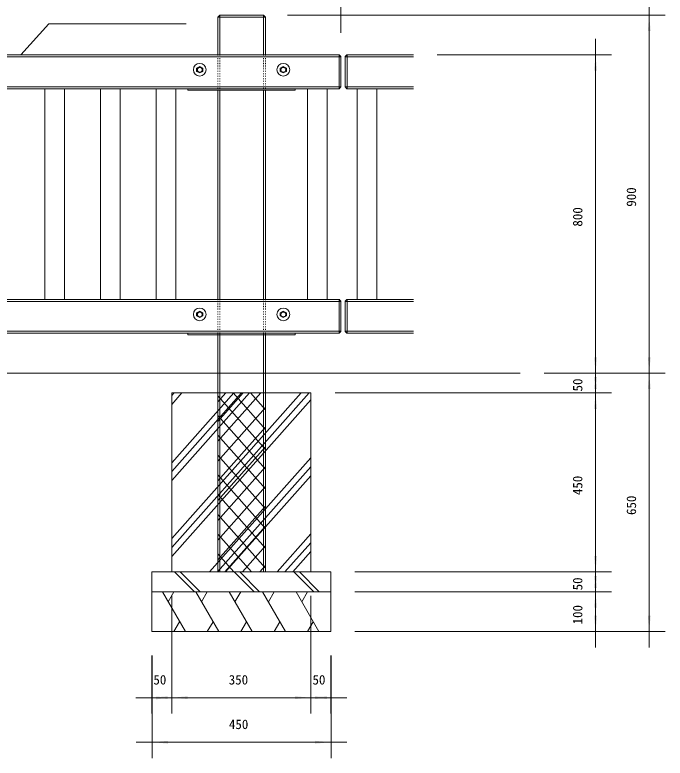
# Model space of a CAD drawing. Units: millimetres, scale not verified. Extents: x -3900 to 3900, y -2750 to 2750.
# Drawn here: x -901 to 734, y -663 to 1205 of the extents above; entities that cross this region are included whole.
import ezdxf
from ezdxf.enums import TextEntityAlignment as Align

# ---------------------------------------------------------------- set-up
doc = ezdxf.new("R2010")
doc.units = ezdxf.units.MM
doc.header["$LTSCALE"] = 20
doc.linetypes.add('USER5', pattern=[0.208282, 0.069427, -0.138855])
doc.layers.add('0-1_IMPORTED', color=30, linetype='Continuous', lineweight=18)
doc.styles.add('ＭＳ ゴシック', font='')
doc.styles.get('ＭＳ ゴシック').set_extended_font_data('MS Gothic')

msp = doc.modelspace()

# ---------------------------------------------------------------- linework, layer by layer
at = {"layer": '0-1_IMPORTED', "color": 1}
for p, q in [((-81, 1160.45), (-81, 1707.57)), ((694, 1244.92), (694, 1204.92)), ((-215.5, 1204.92), (734, 1204.92)), ((694, 1204.92), (694, 304.92)), ((559, 1104.92), (559, 1144.92)), ((161, 1104.92), (599, 1104.92)), ((559, 304.92), (559, 1104.92)), ((559, 304.92), (559, 344.92)), ((694, 344.92), (694, 304.92)), ((429.5, 304.92), (599, 304.92)), ((429.5, 304.92), (599, 304.92)), ((429.5, 304.92), (734, 304.92)), ((429.5, 304.92), (734, 304.92)), ((559, 254.92), (559, 304.92)), ((559, 264.92), (559, 304.92)), ((694, 304.92), (694, 264.92)), ((694, 304.92), (694, -345.08)), ((559, 254.92), (559, 294.92)), ((-96, 254.92), (599, 254.92)), ((-96, 254.92), (599, 254.92)), ((559, -195.08), (559, 254.92)), ((559, 214.92), (559, 254.92)), ((559, -195.08), (559, -155.08)), ((-46, -195.08), (599, -195.08)), ((-46, -195.08), (599, -195.08)), ((559, -245.08), (559, -195.08)), ((559, -235.08), (559, -195.08)), ((559, -245.08), (559, -205.08)), ((-506.5, -255.08), (-506.5, -551)), ((-506.5, -255.08), (-506.5, -551)), ((-156.5, -255.08), (-156.5, -551)), ((-156.5, -255.08), (-156.5, -551)), ((-46, -245.08), (599, -245.08)), ((-46, -245.08), (599, -245.08)), ((559, -345.08), (559, -245.08)), ((559, -285.08), (559, -245.08)), ((-46, -345.08), (599, -345.08)), ((-46, -345.08), (734, -345.08)), ((559, -385.08), (559, -345.08)), ((694, -345.08), (694, -385.08)), ((-556.5, -405.08), (-556.5, -551)), ((-556, -405.08), (-556, -663)), ((-106.5, -405.08), (-106.5, -551)), ((-106, -405.08), (-106, -663)), ((-596.5, -511), (-556.5, -511)), ((-556.5, -511), (-506.5, -511)), ((-546.5, -511), (-506.5, -511)), ((-506.5, -511), (-466.5, -511)), ((-506.5, -511), (-156.5, -511)), ((-196.5, -511), (-156.5, -511)), ((-156.5, -511), (-116.5, -511)), ((-156.5, -511), (-106.5, -511)), ((-106.5, -511), (-66.5, -511)), ((-556, -623), (-596, -623)), ((-106, -623), (-556, -623)), ((-66, -623), (-106, -623))]:
    msp.add_line(p, q, dxfattribs=at)
at = {"layer": '0-1_IMPORTED'}
for p, q in [((-391, 1199.92), (-271, 1199.92)), ((-386, 1204.92), (-386, 1104.92)), ((-276, 1204.92), (-276, 1104.92)), ((-1771, 1104.92), (-85.36, 1104.92)), ((-86, 1104.92), (-86, 1019.92)), ((-85.36, 1104.92), (-81, 1100.45)), ((-65.5, 1104.92), (-65.5, 1019.92)), ((-1771, 1099.92), (-81, 1099.92)), ((-81, 1100.45), (-81, 1024.4)), ((101, 1099.92), (-70.5, 1099.92)), ((-82.35, 1024.92), (-1196, 1024.92)), ((-85.36, 1019.92), (-1196, 1019.92)), ((-826, 489.92), (-826, 1019.92)), ((-776, 1019.92), (-776, 489.92)), ((-686, 489.92), (-686, 1019.92)), ((-636, 1019.92), (-636, 489.92)), ((-546, 489.92), (-546, 1019.92)), ((-496, 1019.92), (-496, 489.92)), ((-391, 1015.92), (-391, 489.92)), ((-386, 1015.92), (-386, 489.92)), ((-276, 1015.92), (-276, 489.92)), ((-271, 1015.92), (-271, 489.92)), ((-165.5, 489.92), (-165.5, 1019.92)), ((-115.5, 1019.92), (-115.5, 489.92)), ((-81, 1024.4), (-85.36, 1019.92)), ((-70.5, 1024.92), (101, 1024.92)), ((-40.5, 489.92), (-40.5, 1019.92)), ((9.5, 1019.92), (9.5, 489.92)), ((-1196, 489.92), (-83.87, 489.92)), ((-86, 489.92), (-86, 404.92)), ((-85.36, 489.92), (-81, 485.45)), ((-65.5, 489.92), (-65.5, 404.92)), ((-1196, 484.92), (-81, 484.92)), ((-81, 485.45), (-81, 409.4)), ((101, 484.92), (-70.5, 484.92)), ((-81, 409.92), (-1696, 409.92)), ((-85.36, 404.92), (-1696, 404.92)), ((-391, 404.92), (-391, -195.08)), ((-386, 404.92), (-386, -195.08)), ((-276, 404.92), (-276, -195.08)), ((-271, 404.92), (-271, -195.08)), ((-81, 409.4), (-85.36, 404.92)), ((-70.5, 409.92), (101, 409.92)), ((369.5, 304.92), (-2531, 304.92)), ((-506.5, 226.02), (-480.81, 254.92)), ((-506.5, 35.11), (-311.11, 254.92)), ((-506.5, 248.3), (-500.61, 254.92)), ((-506.5, 57.38), (-330.91, 254.92)), ((-506.5, -133.54), (-161.2, 254.92)), ((-506.5, 79.65), (-350.71, 254.92)), ((-506.5, -111.27), (-181, 254.92)), ((-390.5, 232.87), (-370.9, 254.92)), ((-390.5, 183.15), (-326.7, 254.92)), ((-390.5, 133.43), (-282.51, 254.92)), ((-270.5, 113.05), (-390.5, 248.05)), ((-270.5, 162.77), (-352.41, 254.92)), ((-270.5, 212.49), (-308.22, 254.92)), ((-506.5, -155.81), (-156.5, 237.94)), ((-390.5, 83.71), (-270.5, 218.71)), ((-270.5, 63.33), (-390.5, 198.33)), ((-390.5, 34), (-270.5, 169)), ((-270.5, 13.62), (-390.5, 148.62)), ((-390.5, -15.72), (-270.5, 119.28)), ((-270.5, -36.1), (-390.5, 98.9)), ((-411.29, -195.08), (-156.5, 91.57)), ((-391.5, -195.08), (-156.5, 69.29)), ((-390.5, -65.44), (-270.5, 69.56)), ((-270.5, -85.82), (-390.5, 49.18)), ((-371.7, -195.08), (-156.5, 47.02)), ((-390.5, -115.16), (-270.5, 19.84)), ((-270.5, -135.54), (-390.5, -0.54)), ((-390.5, -164.88), (-270.5, -29.88)), ((-270.5, -185.26), (-390.5, -50.26)), ((-373.15, -195.08), (-270.5, -79.6)), ((-305.97, -195.08), (-390.5, -99.98)), ((-241.59, -195.08), (-156.5, -99.35)), ((-328.96, -195.08), (-270.5, -129.31)), ((-221.79, -195.08), (-156.5, -121.63)), ((-201.99, -195.08), (-156.5, -143.9)), ((-350.16, -195.08), (-390.5, -149.7)), ((-284.76, -195.08), (-270.5, -179.03)), ((-499.64, -195.08), (-449.64, -245.08)), ((-485.5, -195.08), (-435.5, -245.08)), ((-349.64, -195.08), (-299.64, -245.08)), ((-335.5, -195.08), (-285.5, -245.08)), ((-199.64, -195.08), (-149.64, -245.08)), ((-185.5, -195.08), (-135.5, -245.08)), ((-472.37, -345.08), (-530.11, -245.08)), ((-515.67, -270.08), (-501.24, -245.08)), ((-388.37, -345.08), (-446.11, -245.08)), ((-431.67, -270.08), (-417.24, -245.08)), ((-304.37, -345.08), (-362.11, -245.08)), ((-347.67, -270.08), (-333.24, -245.08)), ((-220.37, -345.08), (-278.11, -245.08)), ((-263.67, -270.08), (-249.24, -245.08)), ((-136.37, -345.08), (-194.11, -245.08)), ((-179.67, -270.08), (-165.24, -245.08)), ((-486.81, -320.08), (-501.24, -345.08)), ((-402.81, -320.08), (-417.24, -345.08)), ((-318.81, -320.08), (-333.24, -345.08)), ((-234.81, -320.08), (-249.24, -345.08)), ((-150.81, -320.08), (-165.24, -345.08))]:
    msp.add_line(p, q, dxfattribs=at)
at = {"layer": '0-1_IMPORTED', "linetype": 'USER5'}
for p, q in [((-391, 1104.92), (-391, 1019.92)), ((-386, 1104.92), (-386, 1019.92)), ((-276, 1104.92), (-276, 1019.92)), ((-271, 1104.92), (-271, 1019.92)), ((-391, 489.92), (-391, 404.92)), ((-386, 489.92), (-386, 404.92)), ((-276, 489.92), (-276, 404.92)), ((-271, 489.92), (-271, 404.92))]:
    msp.add_line(p, q, dxfattribs=at)
at = {"layer": '0-1_IMPORTED'}
for points in [[(-391, 1104.92), (-391, 1199.92), (-386, 1204.92), (-276, 1204.92), (-271, 1199.92), (-271, 1104.92)], [(101, 1104.92), (-65.99, 1104.92), (-70.5, 1100.45), (-70.5, 1024.4), (-65.99, 1019.92), (101, 1019.92)], [(101, 489.92), (-65.99, 489.92), (-70.5, 485.45), (-70.5, 409.4), (-65.99, 404.92), (101, 404.92)]]:
    msp.add_lwpolyline(points, dxfattribs=at)
at = {"layer": '0-1_IMPORTED', "color": 1}
msp.add_lwpolyline([(-886, 1104.92), (-816, 1182.92), (-470, 1182.92)], dxfattribs=at)
at = {"layer": '0-1_IMPORTED'}
for points in [[(-436, 1059.46), (-444, 1063.46), (-444, 1071.46), (-436, 1075.46), (-428, 1071.46), (-428, 1063.46)], [(-226, 1059.46), (-218, 1063.46), (-218, 1071.46), (-226, 1075.46), (-234, 1071.46), (-234, 1063.46)], [(-466, 1019.92), (-196, 1019.92), (-196, 1015.92), (-466, 1015.92)], [(-436, 444.46), (-444, 448.46), (-444, 456.46), (-436, 460.46), (-428, 456.46), (-428, 448.46)], [(-226, 444.46), (-218, 448.46), (-218, 456.46), (-226, 460.46), (-234, 456.46), (-234, 448.46)], [(-466, 404.92), (-196, 404.92), (-196, 400.92), (-466, 400.92)], [(-506.5, 254.92), (-156.5, 254.92), (-156.5, -195.08), (-506.5, -195.08)], [(-556.5, -195.08), (-106.5, -195.08), (-106.5, -245.08), (-556.5, -245.08)], [(-556.5, -245.08), (-106.5, -245.08), (-106.5, -345.08), (-556.5, -345.08)]]:
    msp.add_lwpolyline(points, close=True, dxfattribs=at)
for centre, radius in [((-436, 1067.46), 16), ((-436, 1067.46), 6), ((-226, 1067.46), 16), ((-226, 1067.46), 6), ((-436, 452.46), 16), ((-226, 452.46), 16), ((-436, 452.46), 6), ((-226, 452.46), 6)]:
    msp.add_circle(centre, radius, dxfattribs=at)
at = {"layer": '0-1_IMPORTED', "color": 1}
for points in [[(694, 1204.92), (697.5, 1164.92), (690.5, 1164.92)], [(559, 1104.92), (562.5, 1064.92), (555.5, 1064.92)], [(559, 304.92), (555.5, 344.92), (562.5, 344.92)], [(694, 304.92), (690.5, 344.92), (697.5, 344.92)], [(559, 304.92), (562.5, 264.92), (555.5, 264.92)], [(694, 304.92), (697.5, 264.92), (690.5, 264.92)], [(559, 254.92), (555.5, 294.92), (562.5, 294.92)], [(559, 254.92), (562.5, 214.92), (555.5, 214.92)], [(559, -195.08), (555.5, -155.08), (562.5, -155.08)], [(559, -195.08), (562.5, -235.08), (555.5, -235.08)], [(559, -245.08), (555.5, -205.08), (562.5, -205.08)], [(559, -245.08), (562.5, -285.08), (555.5, -285.08)], [(559, -345.08), (555.5, -305.08), (562.5, -305.08)], [(694, -345.08), (690.5, -305.08), (697.5, -305.08)], [(-556.5, -511), (-516.5, -507.5), (-516.5, -514.5)], [(-506.5, -511), (-546.43, -515.2), (-546.55, -508.2)], [(-506.5, -511), (-466.5, -507.5), (-466.5, -514.5)], [(-156.5, -511), (-196.5, -514.5), (-196.5, -507.5)], [(-156.5, -511), (-116.5, -507.5), (-116.5, -514.5)], [(-106.5, -511), (-146.5, -514.5), (-146.5, -507.5)], [(-556, -623), (-516, -619.5), (-516, -626.5)], [(-106, -623), (-146, -626.5), (-146, -619.5)]]:
    msp.add_solid(points, dxfattribs=at)

# ---------------------------------------------------------------- texts
at = {"layer": '0-1_IMPORTED', "color": 7, "style": 'ＭＳ ゴシック'}
for s, p in [('900', (668.07, 723.17)), ('800', (533.07, 673.17)), ('50', (533.07, 258.76)), ('450', (533.07, -1.83)), ('650', (668.07, -51.83)), ('50', (533.07, -241.24)), ('100', (533.07, -326.83))]:
    msp.add_text(s, height=23.88, rotation=90, dxfattribs=at).set_placement(p, align=Align.BOTTOM_LEFT)
for s, p in [('50', (-552.67, -485.07)), ('350', (-363.25, -485.07)), ('50', (-152.67, -485.07)), ('450', (-362.75, -597.07))]:
    msp.add_text(s, height=23.88, dxfattribs=at).set_placement(p, align=Align.BOTTOM_LEFT)

doc.saveas('drawing.dxf')
